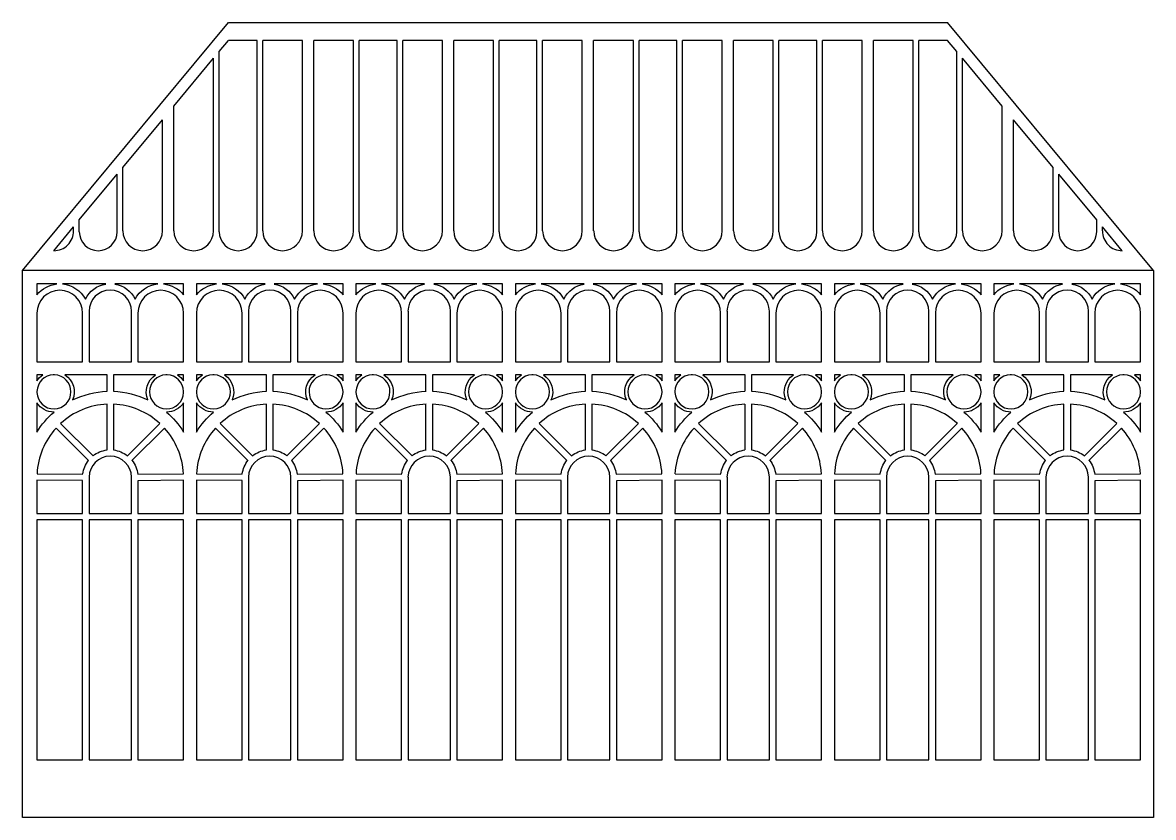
# Model space of a CAD drawing. Header units: centimetres. Extents: x 0 to 497, y 0 to 278.
# Drawn here: x 336.45 to 369.05, y 178.07 to 200.99 of the extents above; entities that cross this region are included whole.
import ezdxf

# ---------------------------------------------------------------- set-up
doc = ezdxf.new("R2010")
doc.units = ezdxf.units.CM
doc.header["$MEASUREMENT"] = 0
doc.layers.add('greenhouse v6_-04-t2', color=7, linetype='Continuous')

msp = doc.modelspace()

# ---------------------------------------------------------------- linework, layer by layer
at = {"layer": 'greenhouse v6_-04-t2'}
for p, q in [((336.448, 193.847), (342.384, 200.995)), ((342.384, 200.995), (363.113, 200.995)), ((369.048, 193.847), (363.113, 200.995)), ((342.117, 200.162), (342.38, 200.48)), ((343.209, 200.48), (342.38, 200.48)), ((343.209, 194.964), (343.209, 200.48)), ((343.372, 194.99), (343.372, 200.48)), ((344.517, 200.48), (343.372, 200.48)), ((344.517, 194.99), (344.517, 200.48)), ((344.843, 194.99), (344.843, 200.48)), ((345.988, 200.48), (344.843, 200.48)), ((345.988, 194.99), (345.988, 200.48)), ((347.243, 200.48), (346.151, 200.48)), ((346.151, 194.964), (346.151, 200.48)), ((347.243, 194.964), (347.243, 200.48)), ((347.406, 194.99), (347.406, 200.48)), ((348.551, 200.48), (347.406, 200.48)), ((348.551, 194.99), (348.551, 200.48)), ((350.022, 200.48), (348.877, 200.48)), ((348.877, 194.99), (348.877, 200.48)), ((350.022, 194.99), (350.022, 200.48)), ((350.185, 194.964), (350.185, 200.48)), ((351.277, 200.48), (350.185, 200.48)), ((351.277, 194.964), (351.277, 200.48)), ((352.585, 200.48), (351.44, 200.48)), ((351.44, 194.99), (351.44, 200.48)), ((352.585, 194.99), (352.585, 200.48)), ((352.911, 194.99), (352.911, 200.48)), ((354.056, 200.48), (352.911, 200.48)), ((354.056, 194.99), (354.056, 200.48)), ((354.219, 194.964), (354.219, 200.48)), ((355.312, 200.48), (354.219, 200.48)), ((355.312, 194.964), (355.312, 200.48)), ((355.475, 194.99), (355.475, 200.48)), ((356.62, 200.48), (355.475, 200.48)), ((356.62, 194.99), (356.62, 200.48)), ((358.091, 200.48), (356.946, 200.48)), ((356.946, 194.99), (356.946, 200.48)), ((358.091, 194.99), (358.091, 200.48)), ((359.346, 200.48), (358.254, 200.48)), ((358.254, 194.964), (358.254, 200.48)), ((359.346, 194.964), (359.346, 200.48)), ((359.509, 194.99), (359.509, 200.48)), ((360.654, 200.48), (359.509, 200.48)), ((360.654, 194.99), (360.654, 200.48)), ((362.125, 200.48), (360.98, 200.48)), ((360.98, 194.99), (360.98, 200.48)), ((362.125, 194.99), (362.125, 200.48)), ((363.117, 200.48), (362.288, 200.48)), ((362.288, 194.964), (362.288, 200.48)), ((363.38, 200.162), (363.117, 200.48)), ((340.809, 198.587), (341.954, 199.966)), ((341.954, 194.99), (341.954, 199.966)), ((342.117, 194.964), (342.117, 200.162)), ((363.38, 194.964), (363.38, 200.162)), ((363.543, 194.99), (363.543, 199.966)), ((364.688, 198.587), (363.543, 199.966)), ((340.809, 194.99), (340.809, 198.587)), ((364.688, 194.99), (364.688, 198.587)), ((339.338, 196.816), (340.483, 198.195)), ((340.483, 194.99), (340.483, 198.195)), ((365.014, 194.99), (365.014, 198.195)), ((366.159, 196.816), (365.014, 198.195)), ((338.082, 195.305), (339.175, 196.62)), ((339.175, 194.964), (339.175, 196.62)), ((339.338, 194.99), (339.338, 196.816)), ((366.159, 194.99), (366.159, 196.816)), ((366.322, 194.964), (366.322, 196.62)), ((367.414, 195.305), (366.322, 196.62)), ((338.082, 194.964), (338.082, 195.305)), ((367.414, 194.964), (367.414, 195.305)), ((337.346, 194.418), (337.919, 195.108)), ((337.919, 194.99), (337.919, 195.108)), ((367.577, 194.99), (367.577, 195.108)), ((368.151, 194.418), (367.577, 195.108)), ((336.448, 178.074), (336.448, 193.847)), ((347.315, 193.847), (336.448, 193.847)), ((358.182, 193.847), (347.315, 193.847)), ((369.048, 193.847), (358.182, 193.847)), ((369.048, 193.847), (369.048, 178.074)), ((336.862, 193.457), (336.862, 193.145)), ((337.438, 193.457), (336.862, 193.457)), ((338.843, 193.457), (337.602, 193.457)), ((340.349, 193.457), (339.107, 193.457)), ((341.088, 193.457), (340.512, 193.457)), ((341.088, 193.145), (341.088, 193.457)), ((342.036, 193.457), (341.46, 193.457)), ((341.46, 193.457), (341.46, 193.145)), ((343.441, 193.457), (342.2, 193.457)), ((344.947, 193.457), (343.705, 193.457)), ((345.686, 193.457), (345.11, 193.457)), ((345.686, 193.145), (345.686, 193.457)), ((346.634, 193.457), (346.058, 193.457)), ((346.058, 193.457), (346.058, 193.145)), ((348.039, 193.457), (346.798, 193.457)), ((349.545, 193.457), (348.303, 193.457)), ((350.285, 193.457), (349.708, 193.457)), ((350.285, 193.145), (350.285, 193.457)), ((351.232, 193.457), (350.656, 193.457)), ((350.656, 193.457), (350.656, 193.145)), ((352.637, 193.457), (351.396, 193.457)), ((354.143, 193.457), (352.901, 193.457)), ((354.883, 193.457), (354.306, 193.457)), ((354.883, 193.145), (354.883, 193.457)), ((355.83, 193.457), (355.254, 193.457)), ((355.254, 193.457), (355.254, 193.145)), ((357.236, 193.457), (355.994, 193.457)), ((358.741, 193.457), (357.499, 193.457)), ((359.481, 193.457), (358.905, 193.457)), ((359.481, 193.145), (359.481, 193.457)), ((360.428, 193.457), (359.852, 193.457)), ((359.852, 193.457), (359.852, 193.145)), ((361.834, 193.457), (360.592, 193.457)), ((363.339, 193.457), (362.097, 193.457)), ((364.079, 193.457), (363.503, 193.457)), ((364.079, 193.145), (364.079, 193.457)), ((364.45, 193.457), (364.45, 193.145)), ((365.026, 193.457), (364.45, 193.457)), ((366.432, 193.457), (365.19, 193.457)), ((367.937, 193.457), (366.696, 193.457)), ((368.677, 193.457), (368.101, 193.457)), ((368.677, 193.145), (368.677, 193.457)), ((338.364, 192.67), (338.364, 191.208)), ((339.587, 191.208), (339.587, 192.67)), ((342.962, 192.67), (342.962, 191.208)), ((344.185, 191.208), (344.185, 192.67)), ((347.56, 192.67), (347.56, 191.208)), ((348.783, 191.208), (348.783, 192.67)), ((352.158, 192.67), (352.158, 191.208)), ((353.381, 191.208), (353.381, 192.67)), ((356.756, 192.67), (356.756, 191.208)), ((357.979, 191.208), (357.979, 192.67)), ((361.354, 192.67), (361.354, 191.208)), ((362.577, 191.208), (362.577, 192.67)), ((365.952, 192.67), (365.952, 191.208)), ((367.175, 191.208), (367.175, 192.67)), ((336.862, 192.617), (336.862, 191.208)), ((338.178, 191.208), (338.178, 192.617)), ((339.772, 192.617), (339.772, 191.208)), ((341.088, 191.208), (341.088, 192.617)), ((341.46, 192.617), (341.46, 191.208)), ((342.776, 191.208), (342.776, 192.617)), ((344.37, 192.617), (344.37, 191.208)), ((345.686, 191.208), (345.686, 192.617)), ((346.058, 192.617), (346.058, 191.208)), ((347.374, 191.208), (347.374, 192.617)), ((348.969, 192.617), (348.969, 191.208)), ((350.285, 191.208), (350.285, 192.617)), ((350.656, 192.617), (350.656, 191.208)), ((351.972, 191.208), (351.972, 192.617)), ((353.567, 192.617), (353.567, 191.208)), ((354.883, 191.208), (354.883, 192.617)), ((355.254, 192.617), (355.254, 191.208)), ((356.57, 191.208), (356.57, 192.617)), ((358.165, 192.617), (358.165, 191.208)), ((359.481, 191.208), (359.481, 192.617)), ((359.852, 192.617), (359.852, 191.208)), ((361.168, 191.208), (361.168, 192.617)), ((362.763, 192.617), (362.763, 191.208)), ((364.079, 191.208), (364.079, 192.617)), ((364.45, 192.617), (364.45, 191.208)), ((365.766, 191.208), (365.766, 192.617)), ((367.361, 192.617), (367.361, 191.208)), ((368.677, 191.208), (368.677, 192.617)), ((336.862, 191.208), (338.178, 191.208)), ((338.364, 191.208), (339.587, 191.208)), ((339.772, 191.208), (341.088, 191.208)), ((341.46, 191.208), (342.776, 191.208)), ((342.962, 191.208), (344.185, 191.208)), ((344.37, 191.208), (345.686, 191.208)), ((346.058, 191.208), (347.374, 191.208)), ((347.56, 191.208), (348.783, 191.208)), ((348.969, 191.208), (350.285, 191.208)), ((350.656, 191.208), (351.972, 191.208)), ((352.158, 191.208), (353.381, 191.208)), ((353.567, 191.208), (354.883, 191.208)), ((355.254, 191.208), (356.57, 191.208)), ((356.756, 191.208), (357.979, 191.208)), ((358.165, 191.208), (359.481, 191.208)), ((359.852, 191.208), (361.168, 191.208)), ((361.354, 191.208), (362.577, 191.208)), ((362.763, 191.208), (364.079, 191.208)), ((364.45, 191.208), (365.766, 191.208)), ((365.952, 191.208), (367.175, 191.208)), ((367.361, 191.208), (368.677, 191.208)), ((337.036, 190.836), (336.862, 190.836)), ((336.862, 190.836), (336.862, 190.662)), ((337.371, 190.836), (337.334, 190.836)), ((338.882, 190.836), (337.669, 190.836)), ((338.882, 190.362), (338.882, 190.836)), ((340.281, 190.836), (339.068, 190.836)), ((339.068, 190.836), (339.068, 190.362)), ((340.616, 190.836), (340.579, 190.836)), ((341.088, 190.836), (340.914, 190.836)), ((341.088, 190.662), (341.088, 190.836)), ((341.46, 190.836), (341.46, 190.662)), ((341.634, 190.836), (341.46, 190.836)), ((341.969, 190.836), (341.932, 190.836)), ((343.48, 190.836), (342.267, 190.836)), ((343.48, 190.362), (343.48, 190.836)), ((343.666, 190.836), (343.666, 190.362)), ((344.879, 190.836), (343.666, 190.836)), ((345.214, 190.836), (345.177, 190.836)), ((345.686, 190.836), (345.512, 190.836)), ((345.686, 190.662), (345.686, 190.836)), ((346.058, 190.836), (346.058, 190.662)), ((346.232, 190.836), (346.058, 190.836)), ((346.567, 190.836), (346.53, 190.836)), ((348.078, 190.836), (346.865, 190.836)), ((348.078, 190.362), (348.078, 190.836)), ((348.264, 190.836), (348.264, 190.362)), ((349.477, 190.836), (348.264, 190.836)), ((349.812, 190.836), (349.775, 190.836)), ((350.285, 190.836), (350.11, 190.836)), ((350.285, 190.662), (350.285, 190.836)), ((350.83, 190.836), (350.656, 190.836)), ((350.656, 190.836), (350.656, 190.662)), ((351.165, 190.836), (351.128, 190.836)), ((352.676, 190.836), (351.463, 190.836)), ((352.676, 190.362), (352.676, 190.836)), ((352.862, 190.836), (352.862, 190.362)), ((354.075, 190.836), (352.862, 190.836)), ((354.41, 190.836), (354.373, 190.836)), ((354.883, 190.836), (354.708, 190.836)), ((354.883, 190.662), (354.883, 190.836)), ((355.428, 190.836), (355.254, 190.836)), ((355.254, 190.836), (355.254, 190.662)), ((355.763, 190.836), (355.726, 190.836)), ((357.275, 190.836), (356.061, 190.836)), ((357.275, 190.362), (357.275, 190.836)), ((358.674, 190.836), (357.46, 190.836)), ((357.46, 190.836), (357.46, 190.362)), ((359.008, 190.836), (358.972, 190.836)), ((359.481, 190.836), (359.306, 190.836)), ((359.481, 190.662), (359.481, 190.836)), ((359.852, 190.836), (359.852, 190.662)), ((360.026, 190.836), (359.852, 190.836)), ((360.361, 190.836), (360.324, 190.836)), ((361.873, 190.836), (360.659, 190.836)), ((361.873, 190.362), (361.873, 190.836)), ((363.272, 190.836), (362.058, 190.836)), ((362.058, 190.836), (362.058, 190.362)), ((363.607, 190.836), (363.57, 190.836)), ((364.079, 190.836), (363.905, 190.836)), ((364.079, 190.662), (364.079, 190.836)), ((364.45, 190.836), (364.45, 190.662)), ((364.625, 190.836), (364.45, 190.836)), ((364.96, 190.836), (364.923, 190.836)), ((366.471, 190.836), (365.258, 190.836)), ((366.471, 190.362), (366.471, 190.836)), ((366.657, 190.836), (366.657, 190.362)), ((367.87, 190.836), (366.657, 190.836)), ((368.205, 190.836), (368.168, 190.836)), ((368.677, 190.836), (368.503, 190.836)), ((368.677, 190.662), (368.677, 190.836)), ((336.862, 190.36), (336.862, 190.332)), ((341.088, 190.332), (341.088, 190.36)), ((341.46, 190.36), (341.46, 190.332)), ((345.686, 190.332), (345.686, 190.36)), ((346.058, 190.36), (346.058, 190.332)), ((350.285, 190.332), (350.285, 190.36)), ((350.656, 190.36), (350.656, 190.332)), ((354.883, 190.332), (354.883, 190.36)), ((355.254, 190.36), (355.254, 190.332)), ((359.481, 190.332), (359.481, 190.36)), ((359.852, 190.36), (359.852, 190.332)), ((364.079, 190.332), (364.079, 190.36)), ((364.45, 190.36), (364.45, 190.332)), ((368.677, 190.332), (368.677, 190.36)), ((336.862, 190.03), (336.862, 189.186)), ((338.882, 188.671), (338.882, 189.99)), ((339.068, 189.99), (339.068, 188.671)), ((341.088, 189.186), (341.088, 190.03)), ((341.46, 190.03), (341.46, 189.186)), ((343.48, 188.671), (343.48, 189.99)), ((343.666, 189.99), (343.666, 188.671)), ((345.686, 189.186), (345.686, 190.03)), ((346.058, 190.03), (346.058, 189.186)), ((348.078, 188.671), (348.078, 189.99)), ((348.264, 189.99), (348.264, 188.671)), ((350.285, 189.186), (350.285, 190.03)), ((350.656, 190.03), (350.656, 189.186)), ((352.676, 188.671), (352.676, 189.99)), ((352.862, 189.99), (352.862, 188.671)), ((354.883, 189.186), (354.883, 190.03)), ((355.254, 190.03), (355.254, 189.186)), ((357.275, 188.671), (357.275, 189.99)), ((357.46, 189.99), (357.46, 188.671)), ((359.481, 189.186), (359.481, 190.03)), ((359.852, 190.03), (359.852, 189.186)), ((361.873, 188.671), (361.873, 189.99)), ((362.058, 189.99), (362.058, 188.671)), ((364.079, 189.186), (364.079, 190.03)), ((364.45, 190.03), (364.45, 189.186)), ((366.471, 188.671), (366.471, 189.99)), ((366.657, 189.99), (366.657, 188.671)), ((368.677, 189.186), (368.677, 190.03)), ((337.544, 189.434), (338.479, 188.503)), ((339.471, 188.503), (340.406, 189.434)), ((342.142, 189.434), (343.077, 188.503)), ((344.069, 188.503), (345.004, 189.434)), ((346.74, 189.434), (347.675, 188.503)), ((348.667, 188.503), (349.602, 189.434)), ((351.338, 189.434), (352.274, 188.503)), ((353.265, 188.503), (354.2, 189.434)), ((355.936, 189.434), (356.872, 188.503)), ((357.863, 188.503), (358.798, 189.434)), ((360.535, 189.434), (361.47, 188.503)), ((362.461, 188.503), (363.396, 189.434)), ((365.133, 189.434), (366.068, 188.503)), ((367.059, 188.503), (367.995, 189.434)), ((338.348, 188.371), (337.413, 189.302)), ((340.537, 189.302), (339.602, 188.371)), ((342.946, 188.371), (342.011, 189.302)), ((345.135, 189.302), (344.2, 188.371)), ((347.544, 188.371), (346.609, 189.302)), ((349.733, 189.302), (348.798, 188.371)), ((352.142, 188.371), (351.207, 189.302)), ((354.331, 189.302), (353.396, 188.371)), ((356.741, 188.371), (355.805, 189.302)), ((358.929, 189.302), (357.994, 188.371)), ((361.339, 188.371), (360.404, 189.302)), ((363.528, 189.302), (362.592, 188.371)), ((365.937, 188.371), (365.002, 189.302)), ((368.126, 189.302), (367.19, 188.371)), ((336.862, 187.796), (336.862, 186.838)), ((338.178, 187.792), (336.862, 187.796)), ((336.864, 187.982), (338.184, 187.977)), ((338.178, 186.838), (338.178, 187.792)), ((338.364, 187.884), (338.364, 186.838)), ((339.587, 186.838), (339.587, 187.884)), ((339.767, 187.968), (341.086, 187.982)), ((341.088, 187.796), (339.772, 187.782)), ((339.772, 187.782), (339.772, 186.838)), ((341.088, 186.838), (341.088, 187.796)), ((342.776, 187.792), (341.46, 187.796)), ((341.46, 187.796), (341.46, 186.838)), ((341.462, 187.982), (342.782, 187.977)), ((342.776, 186.838), (342.776, 187.792)), ((342.962, 187.884), (342.962, 186.838)), ((344.185, 186.838), (344.185, 187.884)), ((344.366, 187.968), (345.684, 187.982)), ((345.686, 187.796), (344.37, 187.782)), ((344.37, 187.782), (344.37, 186.838)), ((345.686, 186.838), (345.686, 187.796)), ((347.374, 187.792), (346.058, 187.796)), ((346.058, 187.796), (346.058, 186.838)), ((346.06, 187.982), (347.38, 187.977)), ((347.374, 186.838), (347.374, 187.792)), ((347.56, 187.884), (347.56, 186.838)), ((348.783, 186.838), (348.783, 187.884)), ((348.964, 187.968), (350.282, 187.982)), ((350.285, 187.796), (348.969, 187.782)), ((348.969, 187.782), (348.969, 186.838)), ((350.285, 186.838), (350.285, 187.796)), ((350.656, 187.796), (350.656, 186.838)), ((351.972, 187.792), (350.656, 187.796)), ((350.659, 187.982), (351.978, 187.977)), ((351.972, 186.838), (351.972, 187.792)), ((352.158, 187.884), (352.158, 186.838)), ((353.381, 186.838), (353.381, 187.884)), ((353.562, 187.968), (354.88, 187.982)), ((354.883, 187.796), (353.567, 187.782)), ((353.567, 187.782), (353.567, 186.838)), ((354.883, 186.838), (354.883, 187.796)), ((355.254, 187.796), (355.254, 186.838)), ((356.57, 187.792), (355.254, 187.796)), ((355.257, 187.982), (356.576, 187.977)), ((356.57, 186.838), (356.57, 187.792)), ((356.756, 187.884), (356.756, 186.838)), ((357.979, 186.838), (357.979, 187.884)), ((358.16, 187.968), (359.478, 187.982)), ((359.481, 187.796), (358.165, 187.782)), ((358.165, 187.782), (358.165, 186.838)), ((359.481, 186.838), (359.481, 187.796)), ((359.852, 187.796), (359.852, 186.838)), ((361.168, 187.792), (359.852, 187.796)), ((359.855, 187.982), (361.174, 187.977)), ((361.168, 186.838), (361.168, 187.792)), ((361.354, 187.884), (361.354, 186.838)), ((362.577, 186.838), (362.577, 187.884)), ((362.758, 187.968), (364.076, 187.982)), ((364.079, 187.796), (362.763, 187.782)), ((362.763, 187.782), (362.763, 186.838)), ((364.079, 186.838), (364.079, 187.796)), ((364.45, 187.796), (364.45, 186.838)), ((365.766, 187.792), (364.45, 187.796)), ((364.453, 187.982), (365.772, 187.977)), ((365.766, 186.838), (365.766, 187.792)), ((365.952, 187.884), (365.952, 186.838)), ((367.175, 186.838), (367.175, 187.884)), ((367.356, 187.968), (368.674, 187.982)), ((368.677, 187.796), (367.361, 187.782)), ((367.361, 187.782), (367.361, 186.838)), ((368.677, 186.838), (368.677, 187.796)), ((336.862, 186.838), (338.178, 186.838)), ((338.364, 186.838), (339.587, 186.838)), ((339.772, 186.838), (341.088, 186.838)), ((341.46, 186.838), (342.776, 186.838)), ((342.962, 186.838), (344.185, 186.838)), ((344.37, 186.838), (345.686, 186.838)), ((346.058, 186.838), (347.374, 186.838)), ((347.56, 186.838), (348.783, 186.838)), ((348.969, 186.838), (350.285, 186.838)), ((350.656, 186.838), (351.972, 186.838)), ((352.158, 186.838), (353.381, 186.838)), ((353.567, 186.838), (354.883, 186.838)), ((355.254, 186.838), (356.57, 186.838)), ((356.756, 186.838), (357.979, 186.838)), ((358.165, 186.838), (359.481, 186.838)), ((359.852, 186.838), (361.168, 186.838)), ((361.354, 186.838), (362.577, 186.838)), ((362.763, 186.838), (364.079, 186.838)), ((364.45, 186.838), (365.766, 186.838)), ((365.952, 186.838), (367.175, 186.838)), ((367.361, 186.838), (368.677, 186.838)), ((336.862, 186.652), (336.862, 179.733)), ((338.178, 186.652), (336.862, 186.652)), ((338.178, 179.733), (338.178, 186.652)), ((338.364, 186.652), (338.364, 179.733)), ((339.587, 186.652), (338.364, 186.652)), ((339.587, 179.733), (339.587, 186.652)), ((341.088, 186.652), (339.772, 186.652)), ((339.772, 186.652), (339.772, 179.733)), ((341.088, 179.733), (341.088, 186.652)), ((341.46, 186.652), (341.46, 179.733)), ((342.776, 186.652), (341.46, 186.652)), ((342.776, 179.733), (342.776, 186.652)), ((342.962, 186.652), (342.962, 179.733)), ((344.185, 186.652), (342.962, 186.652)), ((344.185, 179.733), (344.185, 186.652)), ((345.686, 186.652), (344.37, 186.652)), ((344.37, 186.652), (344.37, 179.733)), ((345.686, 179.733), (345.686, 186.652)), ((346.058, 186.652), (346.058, 179.733)), ((347.374, 186.652), (346.058, 186.652)), ((347.374, 179.733), (347.374, 186.652)), ((348.783, 186.652), (347.56, 186.652)), ((347.56, 186.652), (347.56, 179.733)), ((348.783, 179.733), (348.783, 186.652)), ((350.285, 186.652), (348.969, 186.652)), ((348.969, 186.652), (348.969, 179.733)), ((350.285, 179.733), (350.285, 186.652)), ((351.972, 186.652), (350.656, 186.652)), ((350.656, 186.652), (350.656, 179.733)), ((351.972, 179.733), (351.972, 186.652)), ((352.158, 186.652), (352.158, 179.733)), ((353.381, 186.652), (352.158, 186.652)), ((353.381, 179.733), (353.381, 186.652)), ((354.883, 186.652), (353.567, 186.652)), ((353.567, 186.652), (353.567, 179.733)), ((354.883, 179.733), (354.883, 186.652)), ((355.254, 186.652), (355.254, 179.733)), ((356.57, 186.652), (355.254, 186.652)), ((356.57, 179.733), (356.57, 186.652)), ((357.979, 186.652), (356.756, 186.652)), ((356.756, 186.652), (356.756, 179.733)), ((357.979, 179.733), (357.979, 186.652)), ((359.481, 186.652), (358.165, 186.652)), ((358.165, 186.652), (358.165, 179.733)), ((359.481, 179.733), (359.481, 186.652)), ((361.168, 186.652), (359.852, 186.652)), ((359.852, 186.652), (359.852, 179.733)), ((361.168, 179.733), (361.168, 186.652)), ((362.577, 186.652), (361.354, 186.652)), ((361.354, 186.652), (361.354, 179.733)), ((362.577, 179.733), (362.577, 186.652)), ((362.763, 186.652), (362.763, 179.733)), ((364.079, 186.652), (362.763, 186.652)), ((364.079, 179.733), (364.079, 186.652)), ((365.766, 186.652), (364.45, 186.652)), ((364.45, 186.652), (364.45, 179.733)), ((365.766, 179.733), (365.766, 186.652)), ((367.175, 186.652), (365.952, 186.652)), ((365.952, 186.652), (365.952, 179.733)), ((367.175, 179.733), (367.175, 186.652)), ((368.677, 186.652), (367.361, 186.652)), ((367.361, 186.652), (367.361, 179.733)), ((368.677, 179.733), (368.677, 186.652)), ((336.862, 179.733), (338.178, 179.733)), ((338.364, 179.733), (339.587, 179.733)), ((339.772, 179.733), (341.088, 179.733)), ((341.46, 179.733), (342.776, 179.733)), ((342.962, 179.733), (344.185, 179.733)), ((344.37, 179.733), (345.686, 179.733)), ((346.058, 179.733), (347.374, 179.733)), ((347.56, 179.733), (348.783, 179.733)), ((348.969, 179.733), (350.285, 179.733)), ((350.656, 179.733), (351.972, 179.733)), ((352.158, 179.733), (353.381, 179.733)), ((353.567, 179.733), (354.883, 179.733)), ((355.254, 179.733), (356.57, 179.733)), ((356.756, 179.733), (357.979, 179.733)), ((358.165, 179.733), (359.481, 179.733)), ((359.852, 179.733), (361.168, 179.733)), ((361.354, 179.733), (362.577, 179.733)), ((362.763, 179.733), (364.079, 179.733)), ((364.45, 179.733), (365.766, 179.733)), ((365.952, 179.733), (367.175, 179.733)), ((367.361, 179.733), (368.677, 179.733)), ((369.048, 178.074), (336.448, 178.074))]:
    msp.add_line(p, q, dxfattribs=at)
for centre, radius, start, end in [((337.347, 194.99), 0.572, 269.9043, 0), ((338.629, 194.964), 0.546, 180, 0), ((339.91, 194.99), 0.572, 180, 0), ((341.381, 194.99), 0.572, 180, 0), ((342.663, 194.964), 0.546, 180, 0), ((343.944, 194.99), 0.572, 180, 0), ((345.415, 194.99), 0.572, 180, 0), ((346.697, 194.964), 0.546, 180, 0), ((347.979, 194.99), 0.572, 180, 0), ((349.45, 194.99), 0.572, 180, 0), ((350.731, 194.964), 0.546, 180, 0), ((352.013, 194.99), 0.572, 180, 0), ((353.484, 194.99), 0.572, 180, 0), ((354.766, 194.964), 0.546, 180, 0), ((356.047, 194.99), 0.572, 180, 0), ((357.518, 194.99), 0.572, 180, 0), ((358.8, 194.964), 0.546, 180, 0), ((360.081, 194.99), 0.572, 180, 0), ((361.552, 194.99), 0.572, 180, 0), ((362.834, 194.964), 0.546, 180, 0), ((364.116, 194.99), 0.572, 180, 0), ((365.587, 194.99), 0.572, 180, 0), ((366.868, 194.964), 0.546, 180, 0), ((368.15, 194.99), 0.572, 180, 270.0957), ((337.52, 192.617), 0.658, 0, 180), ((338.975, 192.67), 0.612, 0, 180), ((340.43, 192.617), 0.658, 360, 180), ((342.118, 192.617), 0.658, 360, 180), ((343.573, 192.67), 0.612, 0, 180), ((345.028, 192.617), 0.658, 0, 180), ((346.716, 192.617), 0.658, 0, 180), ((348.171, 192.67), 0.612, 0, 180), ((349.627, 192.617), 0.658, 0, 180), ((351.314, 192.617), 0.658, 0, 180), ((352.769, 192.67), 0.612, 0, 180), ((354.225, 192.617), 0.658, 360, 180), ((355.912, 192.617), 0.658, 0, 180), ((357.367, 192.67), 0.612, 0, 180), ((358.823, 192.617), 0.658, 0, 180), ((360.51, 192.617), 0.658, 0, 180), ((361.966, 192.67), 0.612, 0, 180), ((363.421, 192.617), 0.658, 360, 180), ((365.108, 192.617), 0.658, 0, 180), ((366.564, 192.67), 0.612, 360, 180), ((368.019, 192.617), 0.658, 360, 180), ((337.352, 190.346), 0.491, 92.158, 178.3548), ((337.352, 190.346), 0.491, 360, 87.842), ((340.598, 190.346), 0.491, 92.158, 180), ((340.598, 190.346), 0.491, 1.6452, 87.842), ((341.951, 190.346), 0.491, 92.158, 178.3548), ((341.951, 190.346), 0.491, 360, 87.842), ((345.196, 190.346), 0.491, 92.158, 180), ((345.196, 190.346), 0.491, 1.6452, 87.842), ((346.549, 190.346), 0.491, 92.158, 178.3548), ((346.549, 190.346), 0.491, 0, 87.842), ((349.794, 190.346), 0.491, 92.158, 180), ((349.794, 190.346), 0.491, 1.6452, 87.842), ((351.147, 190.346), 0.491, 92.158, 178.3548), ((351.147, 190.346), 0.491, 360, 87.842), ((354.392, 190.346), 0.491, 92.158, 180), ((354.392, 190.346), 0.491, 1.6452, 87.842), ((355.745, 190.346), 0.491, 92.158, 178.3548), ((355.745, 190.346), 0.491, 360, 87.842), ((358.99, 190.346), 0.491, 92.158, 180), ((358.99, 190.346), 0.491, 1.6452, 87.842), ((360.343, 190.346), 0.491, 92.158, 178.3548), ((360.343, 190.346), 0.491, 0, 87.842), ((363.588, 190.346), 0.491, 92.158, 180), ((363.588, 190.346), 0.491, 1.6452, 87.842), ((364.941, 190.346), 0.491, 92.158, 178.3548), ((364.941, 190.346), 0.491, 360, 87.842), ((368.186, 190.346), 0.491, 92.158, 180), ((368.186, 190.346), 0.491, 1.6452, 87.842), ((337.352, 190.346), 0.491, 181.6452, 360), ((340.598, 190.346), 0.491, 180, 358.3548), ((341.951, 190.346), 0.491, 181.6452, 360), ((345.196, 190.346), 0.491, 180, 358.3548), ((346.549, 190.346), 0.491, 181.6452, 360), ((349.794, 190.346), 0.491, 180, 358.3548), ((351.147, 190.346), 0.491, 181.6452, 360), ((354.392, 190.346), 0.491, 180, 358.3548), ((355.745, 190.346), 0.491, 181.6452, 360), ((358.99, 190.346), 0.491, 180, 358.3548), ((360.343, 190.346), 0.491, 181.6452, 360), ((363.588, 190.346), 0.491, 180, 358.3548), ((364.941, 190.346), 0.491, 181.6452, 360), ((368.186, 190.346), 0.491, 180, 358.3548), ((338.975, 187.879), 2.113, 92.5193, 132.6199), ((338.975, 187.879), 2.113, 47.3801, 87.4807), ((343.573, 187.879), 2.113, 92.5193, 132.6199), ((343.573, 187.879), 2.113, 47.3801, 87.4807), ((348.171, 187.879), 2.113, 92.5193, 132.6199), ((348.171, 187.879), 2.113, 47.3801, 87.4807), ((352.769, 187.879), 2.113, 92.5193, 132.6199), ((352.769, 187.879), 2.113, 47.3801, 87.4807), ((357.367, 187.879), 2.113, 92.5193, 132.6199), ((357.367, 187.879), 2.113, 47.3801, 87.4807), ((361.966, 187.879), 2.113, 92.5193, 132.6199), ((361.966, 187.879), 2.113, 47.3801, 87.4807), ((366.564, 187.879), 2.113, 92.5193, 132.6199), ((366.564, 187.879), 2.113, 47.3801, 87.4807), ((338.975, 187.879), 2.113, 137.6584, 177.2023), ((338.975, 187.879), 2.113, 2.7973, 42.3416), ((343.573, 187.879), 2.113, 137.6584, 177.2023), ((343.573, 187.879), 2.113, 2.7973, 42.3416), ((348.171, 187.879), 2.113, 137.6584, 177.2023), ((348.171, 187.879), 2.113, 2.7973, 42.3416), ((352.769, 187.879), 2.113, 137.6584, 177.2023), ((352.769, 187.879), 2.113, 2.7973, 42.3416), ((357.367, 187.879), 2.113, 137.6584, 177.2023), ((357.367, 187.879), 2.113, 2.7973, 42.3416), ((361.966, 187.879), 2.113, 137.6584, 177.2023), ((361.966, 187.879), 2.113, 2.7973, 42.3416), ((366.564, 187.879), 2.113, 137.6584, 177.2023), ((366.564, 187.879), 2.113, 2.7973, 42.3416), ((338.975, 187.879), 0.612, 0.5173, 179.4827), ((343.573, 187.879), 0.612, 0.5173, 179.4827), ((348.171, 187.879), 0.612, 0.5173, 179.4827), ((352.769, 187.879), 0.612, 0.5173, 179.4827), ((357.367, 187.879), 0.612, 0.5173, 179.4827), ((361.966, 187.879), 0.612, 0.5173, 179.4827), ((366.564, 187.879), 0.612, 0.5173, 179.4827)]:
    msp.add_arc(centre, radius, start, end, dxfattribs=at)
at = {"layer": 'greenhouse v6_-04-t2', "extrusion": (0, 0, -1)}
for centre, radius, start, end in [((-337.52, 192.617), 0.844, 38.7562, 84.4339), ((-337.52, 192.617), 0.844, 95.5661, 151.2745), ((-338.975, 192.67), 0.797, 26.2041, 80.4784), ((-338.975, 192.67), 0.797, 99.5216, 153.7959), ((-340.43, 192.617), 0.844, 28.7255, 84.4339), ((-340.43, 192.617), 0.844, 95.5661, 141.2438), ((-342.118, 192.617), 0.844, 38.7562, 84.4339), ((-342.118, 192.617), 0.844, 95.5661, 151.2745), ((-343.573, 192.67), 0.797, 26.2041, 80.4784), ((-343.573, 192.67), 0.797, 99.5216, 153.7959), ((-345.028, 192.617), 0.844, 28.7255, 84.4339), ((-345.028, 192.617), 0.844, 95.5661, 141.2438), ((-346.716, 192.617), 0.844, 38.7562, 84.4339), ((-346.716, 192.617), 0.844, 95.5661, 151.2745), ((-348.171, 192.67), 0.797, 26.2041, 80.4784), ((-348.171, 192.67), 0.797, 99.5216, 153.7959), ((-349.627, 192.617), 0.844, 28.7255, 84.4339), ((-349.627, 192.617), 0.844, 95.5661, 141.2438), ((-351.314, 192.617), 0.844, 38.7562, 84.4339), ((-351.314, 192.617), 0.844, 95.5661, 151.2745), ((-352.769, 192.67), 0.797, 26.2041, 80.4784), ((-352.769, 192.67), 0.797, 99.5216, 153.7959), ((-354.225, 192.617), 0.844, 28.7255, 84.4339), ((-354.225, 192.617), 0.844, 95.5661, 141.2438), ((-355.912, 192.617), 0.844, 38.7562, 84.4339), ((-355.912, 192.617), 0.844, 95.5661, 151.2745), ((-357.367, 192.67), 0.797, 26.2041, 80.4784), ((-357.367, 192.67), 0.797, 99.5216, 153.7959), ((-358.823, 192.617), 0.844, 28.7255, 84.4339), ((-358.823, 192.617), 0.844, 95.5661, 141.2438), ((-360.51, 192.617), 0.844, 38.7562, 84.4339), ((-360.51, 192.617), 0.844, 95.5661, 151.2745), ((-361.966, 192.67), 0.797, 26.2041, 80.4784), ((-361.966, 192.67), 0.797, 99.5216, 153.7959), ((-363.421, 192.617), 0.844, 28.7255, 84.4339), ((-363.421, 192.617), 0.844, 95.5661, 141.2438), ((-365.108, 192.617), 0.844, 38.7562, 84.4339), ((-365.108, 192.617), 0.844, 95.5661, 151.2745), ((-366.564, 192.67), 0.797, 26.2041, 80.4784), ((-366.564, 192.67), 0.797, 99.5216, 153.7959), ((-368.019, 192.617), 0.844, 28.7255, 84.4339), ((-368.019, 192.617), 0.844, 95.5661, 141.2438), ((-337.352, 190.346), 0.584, 32.8033, 57.1703), ((-337.352, 190.346), 0.584, 122.8297, 203.5035), ((-340.598, 190.346), 0.584, 336.4965, 57.1703), ((-340.598, 190.346), 0.584, 122.8297, 147.1967), ((-341.951, 190.346), 0.584, 32.8033, 57.1703), ((-341.951, 190.346), 0.584, 122.8297, 203.5035), ((-345.196, 190.346), 0.584, 336.4965, 57.1703), ((-345.196, 190.346), 0.584, 122.8297, 147.1967), ((-346.549, 190.346), 0.584, 32.8033, 57.1703), ((-346.549, 190.346), 0.584, 122.8297, 203.5035), ((-349.794, 190.346), 0.584, 336.4965, 57.1703), ((-349.794, 190.346), 0.584, 122.8297, 147.1967), ((-351.147, 190.346), 0.584, 32.8033, 57.1703), ((-351.147, 190.346), 0.584, 122.8297, 203.5035), ((-354.392, 190.346), 0.584, 336.4965, 57.1703), ((-354.392, 190.346), 0.584, 122.8297, 147.1967), ((-355.745, 190.346), 0.584, 32.8033, 57.1703), ((-355.745, 190.346), 0.584, 122.8297, 203.5035), ((-358.99, 190.346), 0.584, 336.4965, 57.1703), ((-358.99, 190.346), 0.584, 122.8297, 147.1967), ((-360.343, 190.346), 0.584, 32.8033, 57.1703), ((-360.343, 190.346), 0.584, 122.8297, 203.5035), ((-363.588, 190.346), 0.584, 336.4965, 57.1703), ((-363.588, 190.346), 0.584, 122.8297, 147.1967), ((-364.941, 190.346), 0.584, 32.8033, 57.1703), ((-364.941, 190.346), 0.584, 122.8297, 203.5035), ((-368.186, 190.346), 0.584, 336.4965, 57.1703), ((-368.186, 190.346), 0.584, 122.8297, 147.1967), ((-338.975, 187.879), 2.485, 64.053, 87.8576), ((-338.975, 187.879), 2.485, 92.1424, 115.947), ((-343.573, 187.879), 2.485, 64.053, 87.8576), ((-343.573, 187.879), 2.485, 92.1424, 115.947), ((-348.171, 187.879), 2.485, 64.053, 87.8576), ((-348.171, 187.879), 2.485, 92.1424, 115.947), ((-352.769, 187.879), 2.485, 64.053, 87.8576), ((-352.769, 187.879), 2.485, 92.1424, 115.947), ((-357.367, 187.879), 2.485, 64.053, 87.8576), ((-357.367, 187.879), 2.485, 92.1424, 115.947), ((-361.966, 187.879), 2.485, 64.053, 87.8576), ((-361.966, 187.879), 2.485, 92.1424, 115.947), ((-366.564, 187.879), 2.485, 64.053, 87.8576), ((-366.564, 187.879), 2.485, 92.1424, 115.947), ((-337.352, 190.346), 0.584, 269.834, 327.1967), ((-338.975, 187.879), 2.485, 31.7384, 49.2844), ((-340.598, 190.346), 0.584, 212.8033, 270.166), ((-338.975, 187.879), 2.485, 130.7156, 148.2616), ((-341.951, 190.346), 0.584, 269.834, 327.1967), ((-343.573, 187.879), 2.485, 31.7384, 49.2844), ((-345.196, 190.346), 0.584, 212.8033, 270.166), ((-343.573, 187.879), 2.485, 130.7156, 148.2616), ((-346.549, 190.346), 0.584, 269.834, 327.1967), ((-348.171, 187.879), 2.485, 31.7384, 49.2844), ((-349.794, 190.346), 0.584, 212.8033, 270.166), ((-348.171, 187.879), 2.485, 130.7156, 148.2616), ((-351.147, 190.346), 0.584, 269.834, 327.1967), ((-352.769, 187.879), 2.485, 31.7384, 49.2844), ((-354.392, 190.346), 0.584, 212.8033, 270.166), ((-352.769, 187.879), 2.485, 130.7156, 148.2616), ((-355.745, 190.346), 0.584, 269.834, 327.1967), ((-357.367, 187.879), 2.485, 31.7384, 49.2844), ((-358.99, 190.346), 0.584, 212.8033, 270.166), ((-357.367, 187.879), 2.485, 130.7156, 148.2616), ((-360.343, 190.346), 0.584, 269.834, 327.1967), ((-361.966, 187.879), 2.485, 31.7384, 49.2844), ((-363.588, 190.346), 0.584, 212.8033, 270.166), ((-361.966, 187.879), 2.485, 130.7156, 148.2616), ((-364.941, 190.346), 0.584, 269.834, 327.1967), ((-366.564, 187.879), 2.485, 31.7384, 49.2844), ((-368.186, 190.346), 0.584, 212.8033, 270.166), ((-366.564, 187.879), 2.485, 130.7156, 148.2616), ((-338.975, 187.879), 0.797, 51.5511, 83.3098), ((-338.975, 187.879), 0.797, 96.6902, 128.4489), ((-343.573, 187.879), 0.797, 51.5511, 83.3098), ((-343.573, 187.879), 0.797, 96.6902, 128.4489), ((-348.171, 187.879), 0.797, 51.5511, 83.3098), ((-348.171, 187.879), 0.797, 96.6902, 128.4489), ((-352.769, 187.879), 0.797, 51.5511, 83.3098), ((-352.769, 187.879), 0.797, 96.6902, 128.4489), ((-357.367, 187.879), 0.797, 51.5511, 83.3098), ((-357.367, 187.879), 0.797, 96.6902, 128.4489), ((-361.966, 187.879), 0.797, 51.5511, 83.3098), ((-361.966, 187.879), 0.797, 96.6902, 128.4489), ((-366.564, 187.879), 0.797, 51.5511, 83.3098), ((-366.564, 187.879), 0.797, 96.6902, 128.4489), ((-338.975, 187.879), 0.797, 7.1177, 38.1706), ((-338.975, 187.879), 0.797, 141.8294, 173.5934), ((-343.573, 187.879), 0.797, 7.1177, 38.1706), ((-343.573, 187.879), 0.797, 141.8294, 173.5934), ((-348.171, 187.879), 0.797, 7.1177, 38.1706), ((-348.171, 187.879), 0.797, 141.8294, 173.5934), ((-352.769, 187.879), 0.797, 7.1177, 38.1706), ((-352.769, 187.879), 0.797, 141.8294, 173.5934), ((-357.367, 187.879), 0.797, 7.1177, 38.1706), ((-357.367, 187.879), 0.797, 141.8294, 173.5934), ((-361.966, 187.879), 0.797, 7.1177, 38.1706), ((-361.966, 187.879), 0.797, 141.8294, 173.5934), ((-366.564, 187.879), 0.797, 7.1177, 38.1706), ((-366.564, 187.879), 0.797, 141.8294, 173.5934)]:
    msp.add_arc(centre, radius, start, end, dxfattribs=at)

doc.saveas('drawing.dxf')
